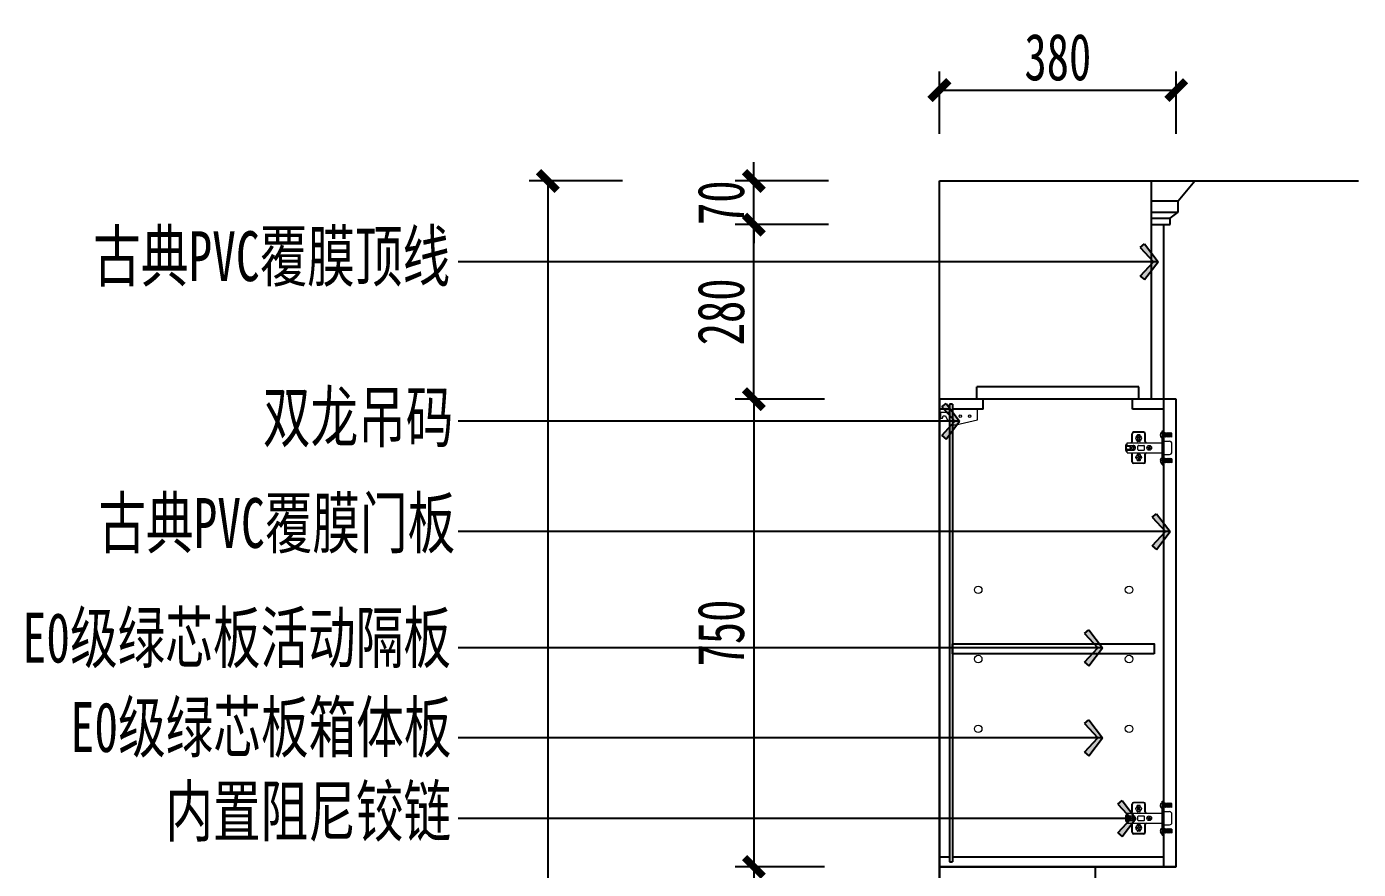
# Model space of a CAD drawing. Header units: millimetres. Extents: x 3104083 to 3173399, y -3165492 to -3044687.
# Drawn here: x 3158549 to 3160686, y -3139426 to -3138074 of the extents above; entities that cross this region are included whole.
import ezdxf

# ---------------------------------------------------------------- set-up
doc = ezdxf.new("R2010")
doc.units = ezdxf.units.MM
doc.header["$LTSCALE"] = 500
doc.header["$MEASUREMENT"] = 0
doc.header["$PDMODE"] = 2
doc.layers.get('0').update_dxf_attribs({"linetype": 'CONTINUOUS'})
doc.layers.get('DEFPOINTS').update_dxf_attribs({"linetype": 'CONTINUOUS'})
for name, color, linetype in [('D-节点尺寸', 5, 'CONTINUOUS'), ('P-完成面', 3, 'CONTINUOUS'), ('W-基础引线', 35, 'CONTINUOUS'), ('柜体', 2, 'CONTINUOUS')]:
    doc.layers.add(name, color=color, linetype=linetype)
doc.layers.add('五金辅助件', color=25, linetype='CONTINUOUS', lineweight=13)
doc.layers.add('墙体', color=6, linetype='CONTINUOUS', lineweight=25)
doc.styles.add('DIM', font='SimSun.ttf', dxfattribs={"width": 0.7})
doc.dimstyles.new('30', dxfattribs={"dimscale": 30, "dimtxt": 2.5, "dimasz": 1, "dimexe": 1, "dimexo": 1, "dimgap": 0.5, "dimtad": 1, "dimdec": 0, "dimzin": 0, "dimdsep": 46, "dimtxsty": 'DIM', "dimblk": 'ARCHTICK', "dimcen": 0, "dimclrd": 5, "dimclre": 5, "dimclrt": 35, "dimadec": 0, "dimazin": 0, "dimtfac": 0.5, "dimtdec": 0, "dimtix": 1, "dimtmove": 2, "dimatfit": 2, "dimldrblk": 'A', "dimfxl": 0, "dimtolj": 1, "dimtzin": 0, "dimlwd": -1, "dimlwe": -1, "dimarcsym": 0})
doc.dimstyles.new('基础引线', dxfattribs={"dimtxt": 3, "dimasz": 0.7, "dimexe": 2, "dimexo": 6, "dimgap": 1, "dimtad": 1, "dimdec": 0, "dimdsep": 46, "dimtxsty": 'Standard', "dimblk1": 'A', "dimblk2": 'A', "dimsah": 1, "dimcen": 3, "dimdle": 200, "dimclrd": 256, "dimclre": 256, "dimclrt": 2, "dimadec": 0, "dimazin": 0, "dimtfac": 1, "dimtdec": 0, "dimtix": 1, "dimtmove": 1, "dimatfit": 3, "dimldrblk": 'A', "dimfxl": 0, "dimtvp": 1, "dimtolj": 1, "dimtzin": 0, "dimarcsym": 0})

# ---------------------------------------------------------------- blocks, each defined once
blk = doc.blocks.new('_ArchTick')
at = {"color": 0, "linetype": 'ByBlock', "const_width": 0.4}
blk.add_lwpolyline([(-0.5, -0.5), (0.5, 0.5)], dxfattribs=at)
blk = doc.blocks.new('*D1911')
at = {"layer": 'DEFPOINTS', "color": 0, "ltscale": 100}
for p in [(3159859.3, -3138671.7), (3159715.9, -3139421.7), (3159859.3, -3139421.7)]:
    blk.add_point(p, dxfattribs=at)
at = {"layer": 'P-完成面', "color": 5, "ltscale": 100}
for p, q in [((3159829.3, -3138671.7), (3159685.9, -3138671.7)), ((3159715.9, -3138671.7), (3159715.9, -3139421.7)), ((3159829.3, -3139421.7), (3159685.9, -3139421.7))]:
    blk.add_line(p, q, dxfattribs=at)
at = {"layer": 'P-完成面', "color": 5, "ltscale": 100, "xscale": 30, "yscale": 30, "zscale": 30}
for p, rotation in [((3159715.9, -3138671.7), 90), ((3159715.9, -3139421.7), 270)]:
    blk.add_blockref('_ArchTick', p, dxfattribs=dict(at, rotation=rotation))
at = {"layer": 'P-完成面', "color": 35, "ltscale": 100, "insert": (3159663.4, -3139046.7), "char_height": 75, "attachment_point": 5, "rotation": 90, "style": 'DIM'}
blk.add_mtext('\\A1;750', dxfattribs=at)
blk = doc.blocks.new('A')
for p, q in [((-1.435, 1.148), (-1.09, 1.437)), ((-1.09, 1.437), (0, 0)), ((-1.435, 1.148), (-0.369, 0)), ((-0.369, 0), (-2.127, 0)), ((-1.435, -1.148), (-0.369, 0)), ((-1.09, -1.437), (0, 0)), ((-1.435, -1.148), (-1.09, -1.437))]:
    blk.add_line(p, q)
for points in [[(-1.435, 1.148), (-1.09, 1.437), (-0.369, 0), (0, 0)], [(-1.435, -1.148), (-1.09, -1.437), (-0.369, 0), (0, 0)]]:
    blk.add_solid(points)
blk = doc.blocks.new('*D1912')
at = {"layer": 'DEFPOINTS', "color": 0, "ltscale": 100}
for p in [(3159859.3, -3139421.7), (3159715.9, -3139821.7), (3159859.3, -3139821.7)]:
    blk.add_point(p, dxfattribs=at)
at = {"layer": 'P-完成面', "color": 5, "ltscale": 100}
for p, q in [((3159829.3, -3139421.7), (3159685.9, -3139421.7)), ((3159715.9, -3139421.7), (3159715.9, -3139821.7)), ((3159829.3, -3139821.7), (3159685.9, -3139821.7))]:
    blk.add_line(p, q, dxfattribs=at)
at = {"layer": 'P-完成面', "color": 5, "ltscale": 100, "xscale": 30, "yscale": 30, "zscale": 30}
for p, rotation in [((3159715.9, -3139421.7), 90), ((3159715.9, -3139821.7), 270)]:
    blk.add_blockref('_ArchTick', p, dxfattribs=dict(at, rotation=rotation))
at = {"layer": 'P-完成面', "color": 35, "ltscale": 100, "insert": (3159663.4, -3139621.7), "char_height": 75, "attachment_point": 5, "rotation": 90, "style": 'DIM'}
blk.add_mtext('\\A1;400', dxfattribs=at)
blk = doc.blocks.new('*D1917')
at = {"layer": 'DEFPOINTS', "color": 0, "ltscale": 100}
for p in [(3159878.6, -3138321.7), (3159385.4, -3141221.7), (3159840.5, -3141221.7)]:
    blk.add_point(p, dxfattribs=at)
at = {"layer": 'P-完成面', "color": 5, "ltscale": 100}
for p, q in [((3159505.4, -3138321.7), (3159355.4, -3138321.7)), ((3159385.4, -3138321.7), (3159385.4, -3141221.7)), ((3159505.4, -3141221.7), (3159355.4, -3141221.7))]:
    blk.add_line(p, q, dxfattribs=at)
at = {"layer": 'P-完成面', "color": 5, "ltscale": 100, "xscale": 30, "yscale": 30, "zscale": 30}
for p, rotation in [((3159385.4, -3138321.7), 90), ((3159385.4, -3141221.7), 270)]:
    blk.add_blockref('_ArchTick', p, dxfattribs=dict(at, rotation=rotation))
at = {"layer": 'P-完成面', "color": 35, "ltscale": 100, "insert": (3159332.9, -3139771.7), "char_height": 75, "attachment_point": 5, "rotation": 90, "style": 'DIM'}
blk.add_mtext('\\A1;2900', dxfattribs=at)
blk = doc.blocks.new('*D1918')
at = {"layer": 'DEFPOINTS', "color": 0, "ltscale": 100}
for p in [(3160393.6, -3138176), (3160013.6, -3138276), (3160393.6, -3138276)]:
    blk.add_point(p, dxfattribs=at)
at = {"layer": 'P-完成面', "color": 5, "ltscale": 100}
for p, q in [((3160013.6, -3138246), (3160013.6, -3138146)), ((3160393.6, -3138246), (3160393.6, -3138146)), ((3160013.6, -3138176), (3160393.6, -3138176))]:
    blk.add_line(p, q, dxfattribs=at)
at = {"layer": 'P-完成面', "color": 5, "ltscale": 100, "xscale": 30, "yscale": 30, "zscale": 30, "rotation": 180}
blk.add_blockref('_ArchTick', (3160013.6, -3138176), dxfattribs=at)
at = {"layer": 'P-完成面', "color": 5, "ltscale": 100, "xscale": 30, "yscale": 30, "zscale": 30}
blk.add_blockref('_ArchTick', (3160393.6, -3138176), dxfattribs=at)
at = {"layer": 'P-完成面', "color": 35, "ltscale": 100, "insert": (3160203.6, -3138123.5), "char_height": 75, "attachment_point": 5, "style": 'DIM'}
blk.add_mtext('\\A1;380', dxfattribs=at)
blk = doc.blocks.new('*D1879')
at = {"layer": 'DEFPOINTS', "color": 0, "ltscale": 100}
for p in [(3159715.9, -3138391.7), (3159878.6, -3138391.7), (3159859.3, -3138671.7)]:
    blk.add_point(p, dxfattribs=at)
at = {"layer": 'P-完成面', "color": 5, "ltscale": 100}
for p, q in [((3159835.9, -3138391.7), (3159685.9, -3138391.7)), ((3159715.9, -3138671.7), (3159715.9, -3138391.7)), ((3159829.3, -3138671.7), (3159685.9, -3138671.7))]:
    blk.add_line(p, q, dxfattribs=at)
at = {"layer": 'P-完成面', "color": 5, "ltscale": 100, "xscale": 30, "yscale": 30, "zscale": 30}
for p, rotation in [((3159715.9, -3138391.7), 90), ((3159715.9, -3138671.7), 270)]:
    blk.add_blockref('_ArchTick', p, dxfattribs=dict(at, rotation=rotation))
at = {"layer": 'P-完成面', "color": 35, "ltscale": 100, "insert": (3159663.4, -3138531.7), "char_height": 75, "attachment_point": 5, "rotation": 90, "style": 'DIM'}
blk.add_mtext('\\A1;280', dxfattribs=at)
blk = doc.blocks.new('*D1881')
at = {"layer": 'DEFPOINTS', "color": 0, "ltscale": 100}
for p in [(3159715.9, -3138321.7), (3159878.6, -3138321.7), (3159878.6, -3138391.7)]:
    blk.add_point(p, dxfattribs=at)
at = {"layer": 'P-完成面', "color": 5, "ltscale": 100}
for p, q in [((3159715.9, -3138321.7), (3159715.9, -3138291.7)), ((3159835.9, -3138321.7), (3159685.9, -3138321.7)), ((3159715.9, -3138391.7), (3159715.9, -3138321.7)), ((3159835.9, -3138391.7), (3159685.9, -3138391.7)), ((3159715.9, -3138391.7), (3159715.9, -3138421.7))]:
    blk.add_line(p, q, dxfattribs=at)
at = {"layer": 'P-完成面', "color": 5, "ltscale": 100, "xscale": 30, "yscale": 30, "zscale": 30}
for p, rotation in [((3159715.9, -3138321.7), 270), ((3159715.9, -3138391.7), 90)]:
    blk.add_blockref('_ArchTick', p, dxfattribs=dict(at, rotation=rotation))
at = {"layer": 'P-完成面', "color": 35, "ltscale": 100, "insert": (3159663.4, -3138356.7), "char_height": 75, "attachment_point": 5, "rotation": 90, "style": 'DIM'}
blk.add_mtext('\\A1;70', dxfattribs=at)

msp = doc.modelspace()

# ---------------------------------------------------------------- linework, layer by layer
at = {"layer": '五金辅助件'}
for p, q in [((3160029.607, -3138693.184), (3160015.229, -3138693.184)), ((3160015.229, -3138693.184), (3160015.229, -3138702.247)), ((3160015.229, -3138702.247), (3160018.451, -3138702.247)), ((3160018.451, -3138702.247), (3160019.393, -3138698.624)), ((3160019.393, -3138698.624), (3160023.149, -3138698.624)), ((3160023.149, -3138698.624), (3160026.378, -3138705.121)), ((3160074.787, -3138705.04), (3160074.787, -3138687.685)), ((3160026.378, -3138705.121), (3160029.607, -3138705.121)), ((3160034.607, -3138713.086), (3160040.023, -3138713.086)), ((3160040.023, -3138713.086), (3160074.787, -3138705.04)), ((3160370.727, -3138777.045), (3160370.727, -3138722.325)), ((3160370.727, -3138722.325), (3160373.607, -3138722.325)), ((3160312.647, -3138754.25), (3160312.647, -3138745.119)), ((3160313.331, -3138744.199), (3160314.691, -3138743.791)), ((3160314.291, -3138744.914), (3160314.691, -3138744.794)), ((3160314.691, -3138741.525), (3160370.727, -3138741.525)), ((3160314.691, -3138746.325), (3160314.691, -3138741.525)), ((3160322.247, -3138739.382), (3160322.247, -3138727.125)), ((3160323.207, -3138739.382), (3160323.207, -3138727.125)), ((3160341.447, -3138724.245), (3160325.127, -3138724.245)), ((3160341.447, -3138725.205), (3160325.127, -3138725.205)), ((3160329.664, -3138731.972), (3160332.269, -3138734.367)), ((3160330.638, -3138730.912), (3160333.244, -3138733.307)), ((3160330.887, -3138730.733), (3160330.887, -3138729.525)), ((3160330.887, -3138739.125), (3160330.887, -3138737.917)), ((3160332.269, -3138734.367), (3160330.97, -3138735.781)), ((3160330.97, -3138735.781), (3160332.03, -3138736.755)), ((3160335.207, -3138729.045), (3160331.367, -3138729.045)), ((3160335.207, -3138739.605), (3160331.367, -3138739.605)), ((3160333.329, -3138735.342), (3160332.03, -3138736.755)), ((3160334.544, -3138731.894), (3160333.244, -3138733.307)), ((3160333.329, -3138735.342), (3160335.935, -3138737.738)), ((3160335.604, -3138732.869), (3160334.304, -3138734.282)), ((3160334.304, -3138734.282), (3160336.91, -3138736.678)), ((3160334.544, -3138731.894), (3160335.604, -3138732.869)), ((3160335.687, -3138730.733), (3160335.687, -3138729.525)), ((3160335.687, -3138739.125), (3160335.687, -3138737.917)), ((3160343.367, -3138739.605), (3160343.367, -3138727.125)), ((3160344.327, -3138739.605), (3160344.327, -3138727.125)), ((3160367.847, -3138728.646), (3160368.337, -3138728.646)), ((3160367.847, -3138729.606), (3160368.337, -3138729.606)), ((3160368.337, -3138729.606), (3160368.337, -3138728.646)), ((3160369.287, -3138725.286), (3160370.727, -3138725.286)), ((3160369.287, -3138732.966), (3160370.727, -3138732.966)), ((3160375.149, -3138726.246), (3160373.607, -3138725.861)), ((3160375.149, -3138732.006), (3160373.607, -3138732.392)), ((3160373.607, -3138739.125), (3160382.829, -3138739.125)), ((3160377.069, -3138726.246), (3160375.149, -3138725.766)), ((3160375.149, -3138732.486), (3160375.149, -3138725.766)), ((3160377.069, -3138732.006), (3160375.149, -3138732.486)), ((3160378.989, -3138726.246), (3160377.069, -3138725.766)), ((3160377.069, -3138732.486), (3160377.069, -3138725.766)), ((3160378.989, -3138732.006), (3160377.069, -3138732.486)), ((3160380.909, -3138726.246), (3160378.989, -3138725.766)), ((3160378.989, -3138732.486), (3160378.989, -3138725.766)), ((3160380.909, -3138732.006), (3160378.989, -3138732.486)), ((3160382.829, -3138726.246), (3160380.909, -3138725.766)), ((3160380.909, -3138732.486), (3160380.909, -3138725.766)), ((3160382.829, -3138732.006), (3160380.909, -3138732.486)), ((3160384.749, -3138726.246), (3160382.829, -3138725.766)), ((3160382.829, -3138732.486), (3160382.829, -3138725.766)), ((3160384.749, -3138732.006), (3160382.829, -3138732.486)), ((3160386.669, -3138726.246), (3160384.749, -3138725.766)), ((3160384.749, -3138732.486), (3160384.749, -3138725.766)), ((3160386.669, -3138732.006), (3160384.749, -3138732.486)), ((3160386.669, -3138732.006), (3160386.669, -3138726.246)), ((3160386.669, -3138756.405), (3160386.669, -3138742.965)), ((3160314.691, -3138755.578), (3160313.331, -3138755.17)), ((3160313.607, -3138753.536), (3160313.607, -3138745.833)), ((3160314.691, -3138754.576), (3160314.291, -3138754.456)), ((3160314.691, -3138745.845), (3160324.291, -3138745.845)), ((3160314.691, -3138757.845), (3160314.691, -3138753.045)), ((3160314.691, -3138753.525), (3160324.291, -3138753.525)), ((3160314.691, -3138757.845), (3160370.727, -3138757.845)), ((3160315.651, -3138747.285), (3160320.429, -3138747.285)), ((3160315.651, -3138752.085), (3160320.429, -3138752.085)), ((3160322.564, -3138749.144), (3160319.523, -3138749.843)), ((3160322.886, -3138750.548), (3160319.845, -3138751.246)), ((3160323.537, -3138746.951), (3160322.134, -3138747.273)), ((3160322.134, -3138747.273), (3160322.564, -3138749.144)), ((3160322.247, -3138772.245), (3160322.247, -3138759.988)), ((3160322.886, -3138750.548), (3160323.316, -3138752.419)), ((3160323.207, -3138772.245), (3160323.207, -3138759.988)), ((3160324.719, -3138752.096), (3160323.316, -3138752.419)), ((3160323.537, -3138746.951), (3160323.967, -3138748.822)), ((3160327.008, -3138748.123), (3160323.967, -3138748.822)), ((3160327.33, -3138749.527), (3160324.289, -3138750.225)), ((3160324.289, -3138750.225), (3160324.719, -3138752.096)), ((3160328.131, -3138750.165), (3160328.131, -3138749.205)), ((3160332.424, -3138764.504), (3160328.974, -3138765.297)), ((3160332.746, -3138765.908), (3160329.297, -3138766.7)), ((3160330.887, -3138760.245), (3160330.887, -3138761.453)), ((3160335.207, -3138759.765), (3160331.367, -3138759.765)), ((3160331.971, -3138752.565), (3160331.971, -3138746.805)), ((3160333.397, -3138762.311), (3160331.994, -3138762.633)), ((3160331.994, -3138762.633), (3160332.424, -3138764.504)), ((3160332.746, -3138765.908), (3160333.176, -3138767.779)), ((3160332.931, -3138745.845), (3160341.571, -3138745.845)), ((3160332.931, -3138753.525), (3160341.571, -3138753.525)), ((3160333.397, -3138762.311), (3160333.827, -3138764.182)), ((3160337.277, -3138763.389), (3160333.827, -3138764.182)), ((3160337.599, -3138764.793), (3160334.15, -3138765.585)), ((3160334.15, -3138765.585), (3160334.58, -3138767.456)), ((3160335.687, -3138760.245), (3160335.687, -3138761.453)), ((3160342.531, -3138752.565), (3160342.531, -3138746.805)), ((3160343.367, -3138772.245), (3160343.367, -3138759.765)), ((3160344.327, -3138772.245), (3160344.327, -3138759.765)), ((3160346.432, -3138748.853), (3160349.146, -3138749.816)), ((3160346.753, -3138747.948), (3160349.467, -3138748.911)), ((3160349.438, -3138750.429), (3160348.475, -3138753.143)), ((3160350.342, -3138750.75), (3160349.379, -3138753.464)), ((3160351.043, -3138745.905), (3160350.08, -3138748.619)), ((3160350.955, -3138750.458), (3160353.669, -3138751.421)), ((3160351.947, -3138746.226), (3160350.984, -3138748.94)), ((3160351.276, -3138749.553), (3160353.99, -3138750.516)), ((3160369.287, -3138766.403), (3160370.727, -3138766.403)), ((3160373.607, -3138760.245), (3160382.829, -3138760.245)), ((3160341.447, -3138774.165), (3160325.127, -3138774.165)), ((3160341.447, -3138775.125), (3160325.127, -3138775.125)), ((3160330.887, -3138768.637), (3160330.887, -3138769.845)), ((3160335.207, -3138770.325), (3160331.367, -3138770.325)), ((3160334.58, -3138767.456), (3160333.176, -3138767.779)), ((3160335.687, -3138768.637), (3160335.687, -3138769.845)), ((3160367.847, -3138769.763), (3160368.337, -3138769.763)), ((3160367.847, -3138770.723), (3160368.337, -3138770.723)), ((3160368.337, -3138769.763), (3160368.337, -3138770.723)), ((3160369.287, -3138774.083), (3160370.727, -3138774.083)), ((3160370.727, -3138777.045), (3160373.607, -3138777.045)), ((3160375.149, -3138767.363), (3160373.607, -3138766.977)), ((3160375.149, -3138773.123), (3160373.607, -3138773.508)), ((3160375.149, -3138766.883), (3160375.149, -3138773.603)), ((3160377.069, -3138767.363), (3160375.149, -3138766.883)), ((3160377.069, -3138773.123), (3160375.149, -3138773.603)), ((3160377.069, -3138766.883), (3160377.069, -3138773.603)), ((3160378.989, -3138767.363), (3160377.069, -3138766.883)), ((3160378.989, -3138773.123), (3160377.069, -3138773.603)), ((3160378.989, -3138766.883), (3160378.989, -3138773.603)), ((3160380.909, -3138767.363), (3160378.989, -3138766.883)), ((3160380.909, -3138773.123), (3160378.989, -3138773.603)), ((3160380.909, -3138766.883), (3160380.909, -3138773.603)), ((3160382.829, -3138767.363), (3160380.909, -3138766.883)), ((3160382.829, -3138773.123), (3160380.909, -3138773.603)), ((3160382.829, -3138766.883), (3160382.829, -3138773.603)), ((3160384.749, -3138767.363), (3160382.829, -3138766.883)), ((3160384.749, -3138773.123), (3160382.829, -3138773.603)), ((3160384.749, -3138766.883), (3160384.749, -3138773.603)), ((3160386.669, -3138767.363), (3160384.749, -3138766.883)), ((3160386.669, -3138773.123), (3160384.749, -3138773.603)), ((3160386.669, -3138767.363), (3160386.669, -3138773.123)), ((3160322.247, -3139333.382), (3160322.247, -3139321.125)), ((3160323.207, -3139333.382), (3160323.207, -3139321.125)), ((3160341.447, -3139318.245), (3160325.127, -3139318.245)), ((3160341.447, -3139319.205), (3160325.127, -3139319.205)), ((3160343.367, -3139333.605), (3160343.367, -3139321.125)), ((3160344.327, -3139333.605), (3160344.327, -3139321.125)), ((3160369.287, -3139319.286), (3160370.727, -3139319.286)), ((3160370.727, -3139371.045), (3160370.727, -3139316.325)), ((3160370.727, -3139316.325), (3160373.607, -3139316.325)), ((3160375.149, -3139320.246), (3160373.607, -3139319.861)), ((3160377.069, -3139320.246), (3160375.149, -3139319.766)), ((3160375.149, -3139326.486), (3160375.149, -3139319.766)), ((3160378.989, -3139320.246), (3160377.069, -3139319.766)), ((3160377.069, -3139326.486), (3160377.069, -3139319.766)), ((3160380.909, -3139320.246), (3160378.989, -3139319.766)), ((3160378.989, -3139326.486), (3160378.989, -3139319.766)), ((3160382.829, -3139320.246), (3160380.909, -3139319.766)), ((3160380.909, -3139326.486), (3160380.909, -3139319.766)), ((3160384.749, -3139320.246), (3160382.829, -3139319.766)), ((3160382.829, -3139326.486), (3160382.829, -3139319.766)), ((3160386.669, -3139320.246), (3160384.749, -3139319.766)), ((3160384.749, -3139326.486), (3160384.749, -3139319.766)), ((3160386.669, -3139326.006), (3160386.669, -3139320.246)), ((3160312.647, -3139348.25), (3160312.647, -3139339.119)), ((3160313.331, -3139338.199), (3160314.691, -3139337.791)), ((3160313.607, -3139347.536), (3160313.607, -3139339.833)), ((3160314.291, -3139338.914), (3160314.691, -3139338.794)), ((3160314.691, -3139335.525), (3160370.727, -3139335.525)), ((3160314.691, -3139340.325), (3160314.691, -3139335.525)), ((3160314.691, -3139339.845), (3160324.291, -3139339.845)), ((3160315.651, -3139341.285), (3160320.429, -3139341.285)), ((3160322.564, -3139343.144), (3160319.523, -3139343.843)), ((3160323.537, -3139340.951), (3160322.134, -3139341.273)), ((3160322.134, -3139341.273), (3160322.564, -3139343.144)), ((3160323.537, -3139340.951), (3160323.967, -3139342.822)), ((3160327.008, -3139342.123), (3160323.967, -3139342.822)), ((3160328.131, -3139344.165), (3160328.131, -3139343.205)), ((3160329.664, -3139325.972), (3160332.269, -3139328.367)), ((3160330.638, -3139324.912), (3160333.244, -3139327.307)), ((3160330.887, -3139324.733), (3160330.887, -3139323.525)), ((3160330.887, -3139333.125), (3160330.887, -3139331.917)), ((3160332.269, -3139328.367), (3160330.97, -3139329.781)), ((3160330.97, -3139329.781), (3160332.03, -3139330.755)), ((3160335.207, -3139323.045), (3160331.367, -3139323.045)), ((3160335.207, -3139333.605), (3160331.367, -3139333.605)), ((3160331.971, -3139346.565), (3160331.971, -3139340.805)), ((3160333.329, -3139329.342), (3160332.03, -3139330.755)), ((3160332.931, -3139339.845), (3160341.571, -3139339.845)), ((3160334.544, -3139325.894), (3160333.244, -3139327.307)), ((3160333.329, -3139329.342), (3160335.935, -3139331.738)), ((3160335.604, -3139326.869), (3160334.304, -3139328.282)), ((3160334.304, -3139328.282), (3160336.91, -3139330.678)), ((3160334.544, -3139325.894), (3160335.604, -3139326.869)), ((3160335.687, -3139324.733), (3160335.687, -3139323.525)), ((3160335.687, -3139333.125), (3160335.687, -3139331.917)), ((3160342.531, -3139346.565), (3160342.531, -3139340.805)), ((3160346.432, -3139342.853), (3160349.146, -3139343.816)), ((3160346.753, -3139341.948), (3160349.467, -3139342.911)), ((3160351.043, -3139339.905), (3160350.08, -3139342.619)), ((3160351.947, -3139340.226), (3160350.984, -3139342.94)), ((3160367.847, -3139322.646), (3160368.337, -3139322.646)), ((3160367.847, -3139323.606), (3160368.337, -3139323.606)), ((3160368.337, -3139323.606), (3160368.337, -3139322.646)), ((3160369.287, -3139326.966), (3160370.727, -3139326.966)), ((3160375.149, -3139326.006), (3160373.607, -3139326.392)), ((3160373.607, -3139333.125), (3160382.829, -3139333.125)), ((3160377.069, -3139326.006), (3160375.149, -3139326.486)), ((3160378.989, -3139326.006), (3160377.069, -3139326.486)), ((3160380.909, -3139326.006), (3160378.989, -3139326.486)), ((3160382.829, -3139326.006), (3160380.909, -3139326.486)), ((3160384.749, -3139326.006), (3160382.829, -3139326.486)), ((3160386.669, -3139326.006), (3160384.749, -3139326.486)), ((3160386.669, -3139350.405), (3160386.669, -3139336.965)), ((3160314.691, -3139349.578), (3160313.331, -3139349.17)), ((3160314.691, -3139348.576), (3160314.291, -3139348.456)), ((3160314.691, -3139351.845), (3160314.691, -3139347.045)), ((3160314.691, -3139347.525), (3160324.291, -3139347.525)), ((3160314.691, -3139351.845), (3160370.727, -3139351.845)), ((3160315.651, -3139346.085), (3160320.429, -3139346.085)), ((3160322.886, -3139344.548), (3160319.845, -3139345.246)), ((3160322.247, -3139366.245), (3160322.247, -3139353.988)), ((3160322.886, -3139344.548), (3160323.316, -3139346.419)), ((3160323.207, -3139366.245), (3160323.207, -3139353.988)), ((3160324.719, -3139346.096), (3160323.316, -3139346.419)), ((3160327.33, -3139343.527), (3160324.289, -3139344.225)), ((3160324.289, -3139344.225), (3160324.719, -3139346.096)), ((3160332.424, -3139358.504), (3160328.974, -3139359.297)), ((3160332.746, -3139359.908), (3160329.297, -3139360.7)), ((3160330.887, -3139354.245), (3160330.887, -3139355.453)), ((3160330.887, -3139362.637), (3160330.887, -3139363.845)), ((3160335.207, -3139353.765), (3160331.367, -3139353.765)), ((3160335.207, -3139364.325), (3160331.367, -3139364.325)), ((3160333.397, -3139356.311), (3160331.994, -3139356.633)), ((3160331.994, -3139356.633), (3160332.424, -3139358.504)), ((3160332.746, -3139359.908), (3160333.176, -3139361.779)), ((3160332.931, -3139347.525), (3160341.571, -3139347.525)), ((3160334.58, -3139361.456), (3160333.176, -3139361.779)), ((3160333.397, -3139356.311), (3160333.827, -3139358.182)), ((3160337.277, -3139357.389), (3160333.827, -3139358.182)), ((3160337.599, -3139358.793), (3160334.15, -3139359.585)), ((3160334.15, -3139359.585), (3160334.58, -3139361.456)), ((3160335.687, -3139354.245), (3160335.687, -3139355.453)), ((3160335.687, -3139362.637), (3160335.687, -3139363.845)), ((3160343.367, -3139366.245), (3160343.367, -3139353.765)), ((3160344.327, -3139366.245), (3160344.327, -3139353.765)), ((3160349.438, -3139344.429), (3160348.475, -3139347.143)), ((3160350.342, -3139344.75), (3160349.379, -3139347.464)), ((3160350.955, -3139344.458), (3160353.669, -3139345.421)), ((3160351.276, -3139343.553), (3160353.99, -3139344.516)), ((3160367.847, -3139363.763), (3160368.337, -3139363.763)), ((3160367.847, -3139364.723), (3160368.337, -3139364.723)), ((3160368.337, -3139363.763), (3160368.337, -3139364.723)), ((3160369.287, -3139360.403), (3160370.727, -3139360.403)), ((3160373.607, -3139354.245), (3160382.829, -3139354.245)), ((3160375.149, -3139361.363), (3160373.607, -3139360.977)), ((3160375.149, -3139360.883), (3160375.149, -3139367.603)), ((3160377.069, -3139361.363), (3160375.149, -3139360.883)), ((3160377.069, -3139360.883), (3160377.069, -3139367.603)), ((3160378.989, -3139361.363), (3160377.069, -3139360.883)), ((3160378.989, -3139360.883), (3160378.989, -3139367.603)), ((3160380.909, -3139361.363), (3160378.989, -3139360.883)), ((3160380.909, -3139360.883), (3160380.909, -3139367.603)), ((3160382.829, -3139361.363), (3160380.909, -3139360.883)), ((3160382.829, -3139360.883), (3160382.829, -3139367.603)), ((3160384.749, -3139361.363), (3160382.829, -3139360.883)), ((3160384.749, -3139360.883), (3160384.749, -3139367.603)), ((3160386.669, -3139361.363), (3160384.749, -3139360.883)), ((3160386.669, -3139361.363), (3160386.669, -3139367.123)), ((3160341.447, -3139368.165), (3160325.127, -3139368.165)), ((3160341.447, -3139369.125), (3160325.127, -3139369.125)), ((3160369.287, -3139368.083), (3160370.727, -3139368.083)), ((3160370.727, -3139371.045), (3160373.607, -3139371.045)), ((3160375.149, -3139367.123), (3160373.607, -3139367.508)), ((3160377.069, -3139367.123), (3160375.149, -3139367.603)), ((3160378.989, -3139367.123), (3160377.069, -3139367.603)), ((3160380.909, -3139367.123), (3160378.989, -3139367.603)), ((3160382.829, -3139367.123), (3160380.909, -3139367.603)), ((3160384.749, -3139367.123), (3160382.829, -3139367.603)), ((3160386.669, -3139367.123), (3160384.749, -3139367.603))]:
    msp.add_line(p, q, dxfattribs=at)
for centre, radius in [((3160047.093, -3138698.973), 1.947), ((3160062.096, -3138698.973), 1.947), ((3160333.287, -3138734.325), 4.32), ((3160323.427, -3138749.685), 3.84), ((3160333.287, -3138765.045), 4.32), ((3160350.211, -3138749.685), 3.84), ((3160075.914, -3138977.519), 5.991), ((3160317.795, -3138977.519), 5.991), ((3160075.914, -3139088.459), 5.991), ((3160317.795, -3139088.459), 5.991), ((3160075.914, -3139200.399), 5.991), ((3160317.795, -3139200.399), 5.991), ((3160323.427, -3139343.685), 3.84), ((3160333.287, -3139328.325), 4.32), ((3160350.211, -3139343.685), 3.84), ((3160333.287, -3139359.045), 4.32)]:
    msp.add_circle(centre, radius, dxfattribs=at)
for centre, radius, start, end in [((3160313.607, -3138745.119), 0.96, 106.699244, 180), ((3160314.567, -3138745.833), 0.96, 106.699244, 180), ((3160319.367, -3138739.382), 2.88, 311.924093, 0), ((3160325.127, -3138727.125), 2.88, 90, 180), ((3160319.367, -3138739.382), 3.84, 326.080816, 0), ((3160325.127, -3138727.125), 1.92, 90, 180), ((3160333.287, -3138734.325), 2.869, 122.868001, 151.937832), ((3160331.367, -3138729.525), 0.48, 90, 180), ((3160331.367, -3138739.125), 0.48, 180, 270), ((3160333.287, -3138734.325), 2.869, 302.868001, 331.937832), ((3160335.207, -3138729.525), 0.48, 0, 90), ((3160335.207, -3138739.125), 0.48, 270, 0), ((3160341.447, -3138727.125), 2.88, 0, 90), ((3160341.447, -3138727.125), 1.92, 0, 90), ((3160346.247, -3138739.605), 2.88, 180, 221.810315), ((3160346.247, -3138739.605), 1.92, 180, 270), ((3160373.687, -3138729.126), 5.84, 138.88791, 175.285439), ((3160373.687, -3138729.126), 5.84, 184.714561, 221.11209), ((3160382.829, -3138742.965), 3.84, 0, 90), ((3160313.607, -3138754.25), 0.96, 180, 253.300756), ((3160314.567, -3138753.536), 0.96, 180, 253.300756), ((3160315.651, -3138746.325), 0.96, 180, 270), ((3160315.651, -3138753.045), 0.96, 90, 180), ((3160323.427, -3138749.685), 2.73, 177.650754, 208.229505), ((3160319.367, -3138759.988), 2.88, 0, 48.075907), ((3160319.367, -3138759.988), 3.84, 0, 33.919184), ((3160324.676, -3138749.279), 3.456, 1.233582, 96.394568), ((3160324.676, -3138750.09), 3.456, 263.605432, 358.766418), ((3160323.427, -3138749.685), 2.73, 357.650754, 28.229505), ((3160333.287, -3138765.045), 2.869, 178.405214, 207.475045), ((3160331.367, -3138760.245), 0.48, 90, 180), ((3160332.931, -3138746.805), 0.96, 90, 180), ((3160332.931, -3138752.565), 0.96, 180, 270), ((3160335.207, -3138760.245), 0.48, 0, 90), ((3160333.287, -3138765.045), 2.869, 358.405214, 27.475045), ((3160341.571, -3138746.805), 0.96, 0, 90), ((3160341.571, -3138752.565), 0.96, 270, 0), ((3160346.247, -3138759.765), 2.88, 138.189685, 180), ((3160346.247, -3138759.765), 1.92, 90, 180), ((3160348.985, -3138750.268), 0.48, 340.464436, 70.464436), ((3160349.627, -3138748.459), 0.48, 250.464436, 340.464436), ((3160350.795, -3138750.91), 0.48, 70.464436, 160.464436), ((3160351.437, -3138749.101), 0.48, 160.464436, 250.464436), ((3160373.687, -3138770.243), 5.84, 138.88791, 175.285439), ((3160382.829, -3138756.405), 3.84, 270, 0), ((3160325.127, -3138772.245), 2.88, 180, 270), ((3160325.127, -3138772.245), 1.92, 180, 270), ((3160331.367, -3138769.845), 0.48, 180, 270), ((3160335.207, -3138769.845), 0.48, 270, 0), ((3160341.447, -3138772.245), 1.92, 270, 0), ((3160341.447, -3138772.245), 2.88, 270, 0), ((3160373.687, -3138770.243), 5.84, 184.714561, 221.11209), ((3160325.127, -3139321.125), 2.88, 90, 180), ((3160325.127, -3139321.125), 1.92, 90, 180), ((3160341.447, -3139321.125), 2.88, 0, 90), ((3160341.447, -3139321.125), 1.92, 0, 90), ((3160373.687, -3139323.126), 5.84, 138.88791, 175.285439), ((3160313.607, -3139339.119), 0.96, 106.699244, 180), ((3160314.567, -3139339.833), 0.96, 106.699244, 180), ((3160315.651, -3139340.325), 0.96, 180, 270), ((3160319.367, -3139333.382), 2.88, 311.924093, 0), ((3160319.367, -3139333.382), 3.84, 326.080816, 0), ((3160324.676, -3139343.279), 3.456, 1.233582, 96.394568), ((3160323.427, -3139343.685), 2.73, 357.650754, 28.229505), ((3160333.287, -3139328.325), 2.869, 122.868001, 151.937832), ((3160331.367, -3139323.525), 0.48, 90, 180), ((3160331.367, -3139333.125), 0.48, 180, 270), ((3160332.931, -3139340.805), 0.96, 90, 180), ((3160333.287, -3139328.325), 2.869, 302.868001, 331.937832), ((3160335.207, -3139323.525), 0.48, 0, 90), ((3160335.207, -3139333.125), 0.48, 270, 0), ((3160341.571, -3139340.805), 0.96, 0, 90), ((3160346.247, -3139333.605), 2.88, 180, 221.810315), ((3160346.247, -3139333.605), 1.92, 180, 270), ((3160349.627, -3139342.459), 0.48, 250.464436, 340.464436), ((3160351.437, -3139343.101), 0.48, 160.464436, 250.464436), ((3160373.687, -3139323.126), 5.84, 184.714561, 221.11209), ((3160382.829, -3139336.965), 3.84, 0, 90), ((3160313.607, -3139348.25), 0.96, 180, 253.300756), ((3160314.567, -3139347.536), 0.96, 180, 253.300756), ((3160315.651, -3139347.045), 0.96, 90, 180), ((3160323.427, -3139343.685), 2.73, 177.650754, 208.229505), ((3160319.367, -3139353.988), 2.88, 0, 48.075907), ((3160319.367, -3139353.988), 3.84, 0, 33.919184), ((3160324.676, -3139344.09), 3.456, 263.605432, 358.766418), ((3160333.287, -3139359.045), 2.869, 178.405214, 207.475045), ((3160331.367, -3139354.245), 0.48, 90, 180), ((3160331.367, -3139363.845), 0.48, 180, 270), ((3160332.931, -3139346.565), 0.96, 180, 270), ((3160335.207, -3139354.245), 0.48, 0, 90), ((3160335.207, -3139363.845), 0.48, 270, 0), ((3160333.287, -3139359.045), 2.869, 358.405214, 27.475045), ((3160341.571, -3139346.565), 0.96, 270, 0), ((3160346.247, -3139353.765), 2.88, 138.189685, 180), ((3160346.247, -3139353.765), 1.92, 90, 180), ((3160348.985, -3139344.268), 0.48, 340.464436, 70.464436), ((3160350.795, -3139344.91), 0.48, 70.464436, 160.464436), ((3160373.687, -3139364.243), 5.84, 138.88791, 175.285439), ((3160373.687, -3139364.243), 5.84, 184.714561, 221.11209), ((3160382.829, -3139350.405), 3.84, 270, 0), ((3160325.127, -3139366.245), 2.88, 180, 270), ((3160325.127, -3139366.245), 1.92, 180, 270), ((3160341.447, -3139366.245), 1.92, 270, 0), ((3160341.447, -3139366.245), 2.88, 270, 0)]:
    msp.add_arc(centre, radius, start, end, dxfattribs=at)
at = {"layer": '墙体'}
for p, q in [((3160013.607, -3141221.685), (3160013.607, -3138321.685)), ((3160013.607, -3138321.685), (3160685.696, -3138321.685))]:
    msp.add_line(p, q, dxfattribs=at)
at = {"layer": '柜体'}
for p, q in [((3160353.607, -3138671.685), (3160353.607, -3138321.685)), ((3160396.846, -3138353.383), (3160423.111, -3138321.685)), ((3160353.607, -3138353.383), (3160396.846, -3138353.383)), ((3160396.846, -3138371.685), (3160396.846, -3138353.383)), ((3160353.607, -3138371.685), (3160396.846, -3138371.685)), ((3160353.607, -3138381.685), (3160383.607, -3138381.685)), ((3160383.607, -3138381.685), (3160396.846, -3138371.685)), ((3160383.607, -3138391.685), (3160383.607, -3138381.685)), ((3160353.607, -3138391.685), (3160383.607, -3138391.685)), ((3160373.607, -3138671.685), (3160373.607, -3138391.685)), ((3160073.607, -3138671.685), (3160073.607, -3138651.685)), ((3160333.607, -3138651.685), (3160073.607, -3138651.685)), ((3160333.607, -3138671.685), (3160333.607, -3138651.685)), ((3160013.607, -3138671.685), (3160013.607, -3139421.685)), ((3160083.607, -3138671.685), (3160013.607, -3138671.685)), ((3160029.607, -3138679.685), (3160029.607, -3139413.685)), ((3160034.607, -3138679.685), (3160029.607, -3138679.685)), ((3160034.607, -3138679.685), (3160034.607, -3139413.685)), ((3160338.229, -3138671.685), (3160072.074, -3138671.685)), ((3160083.607, -3138687.685), (3160083.607, -3138671.685)), ((3160323.607, -3138687.685), (3160323.607, -3138671.685)), ((3160393.607, -3138671.685), (3160323.607, -3138671.685)), ((3160373.607, -3139421.685), (3160373.607, -3138671.685)), ((3160393.607, -3139421.685), (3160393.607, -3138671.685)), ((3160393.607, -3139421.685), (3160393.607, -3138671.685)), ((3160029.607, -3138687.685), (3160013.607, -3138687.685)), ((3160083.607, -3138687.685), (3160034.607, -3138687.685)), ((3160373.607, -3138687.685), (3160323.607, -3138687.685)), ((3160013.607, -3139405.685), (3160029.607, -3139405.685)), ((3160034.607, -3139405.685), (3160373.607, -3139405.685)), ((3160393.607, -3139421.685), (3160013.607, -3139421.685)), ((3160013.607, -3139421.685), (3160393.607, -3139421.685)), ((3160013.607, -3139421.685), (3160013.607, -3139821.685)), ((3160393.607, -3139421.685), (3160013.607, -3139421.685)), ((3160029.607, -3139413.685), (3160034.607, -3139413.685)), ((3160263.607, -3139421.685), (3160263.607, -3139821.685))]:
    msp.add_line(p, q, dxfattribs=at)
msp.add_lwpolyline([(3160357.976, -3139080.325), (3160034.607, -3139080.325), (3160034.607, -3139064.045), (3160357.976, -3139064.045)], close=True, dxfattribs=at)

# ---------------------------------------------------------------- texts
at = {"layer": 'D-节点尺寸', "color": 35, "ltscale": 100, "char_height": 80, "attachment_point": 5, "style": 'DIM'}
for s, width, insert in [('\\pi155.62;古典PVC覆膜顶线', 1103.95091, (3158864.564, -3138446.856)), ('\\pi296.97;双龙吊码', 1394.80709, (3158932.647, -3138704.665)), ('\\pi154.78;古典PVC覆膜门板', 967.1063, (3158873.205, -3138874.723)), ('E0级绿芯板活动隔板', 1208.61105, (3158886.382, -3139058.604)), ('E0级绿芯板箱体板', 1232.32241, (3158925.305, -3139202.011)), ('\\pi242.67;内置阻尼铰链', 1464.32065, (3158879.791, -3139336.924))]:
    msp.add_mtext_dynamic_manual_height_columns(s, width=width, gutter_width=400, heights=[0], dxfattribs=dict(at, insert=insert))

# ---------------------------------------------------------------- dimensions: what is measured, and where the dimension line sits
at = {"layer": 'P-完成面', "color": 251, "ltscale": 100}
dim = msp.add_linear_dim(base=(3160393.607, -3138176.038), p1=(3160013.607, -3138276.038), p2=(3160393.607, -3138276.038), dimstyle='30', dxfattribs=at)
dim.commit()
dim.dimension.update_dxf_attribs({"geometry": '*D1918', "text_midpoint": (3160203.607, -3138123.538)})
for base, p1, p2, picture, middle in [((3159715.94, -3138321.685), (3159878.566, -3138391.685), (3159878.566, -3138321.685), '*D1881', (3159663.44, -3138356.685)), ((3159385.42, -3141221.685), (3159878.566, -3138321.685), (3159840.521, -3141221.685), '*D1917', (3159332.92, -3139771.685)), ((3159715.94, -3138391.685), (3159859.253, -3138671.685), (3159878.566, -3138391.685), '*D1879', (3159663.44, -3138531.685)), ((3159715.94, -3139421.685), (3159859.253, -3138671.685), (3159859.253, -3139421.685), '*D1911', (3159663.44, -3139046.685)), ((3159715.94, -3139821.685), (3159859.253, -3139421.685), (3159859.253, -3139821.685), '*D1912', (3159663.44, -3139621.685))]:
    dim = msp.add_linear_dim(base=base, p1=p1, p2=p2, angle=90, dimstyle='30', dxfattribs=at)
    dim.commit()
    dim.dimension.update_dxf_attribs({"geometry": picture, "text_midpoint": middle})

# ---------------------------------------------------------------- leaders
at = {"layer": 'W-基础引线'}
for points in [[(3160364.435, -3138451.258), (3159241.363, -3138451.258)], [(3160045.98, -3138707.158), (3159241.363, -3138707.158)], [(3160383.538, -3138884.103), (3159241.363, -3138884.103)], [(3160275.005, -3139070.466), (3159241.363, -3139070.466)], [(3160275.005, -3139214.693), (3159241.363, -3139214.693)], [(3160328.533, -3139344.093), (3159241.363, -3139344.093)]]:
    msp.add_leader(points, dimstyle='基础引线', override={"dimasz": 20}, dxfattribs=at)

doc.saveas('drawing.dxf')
